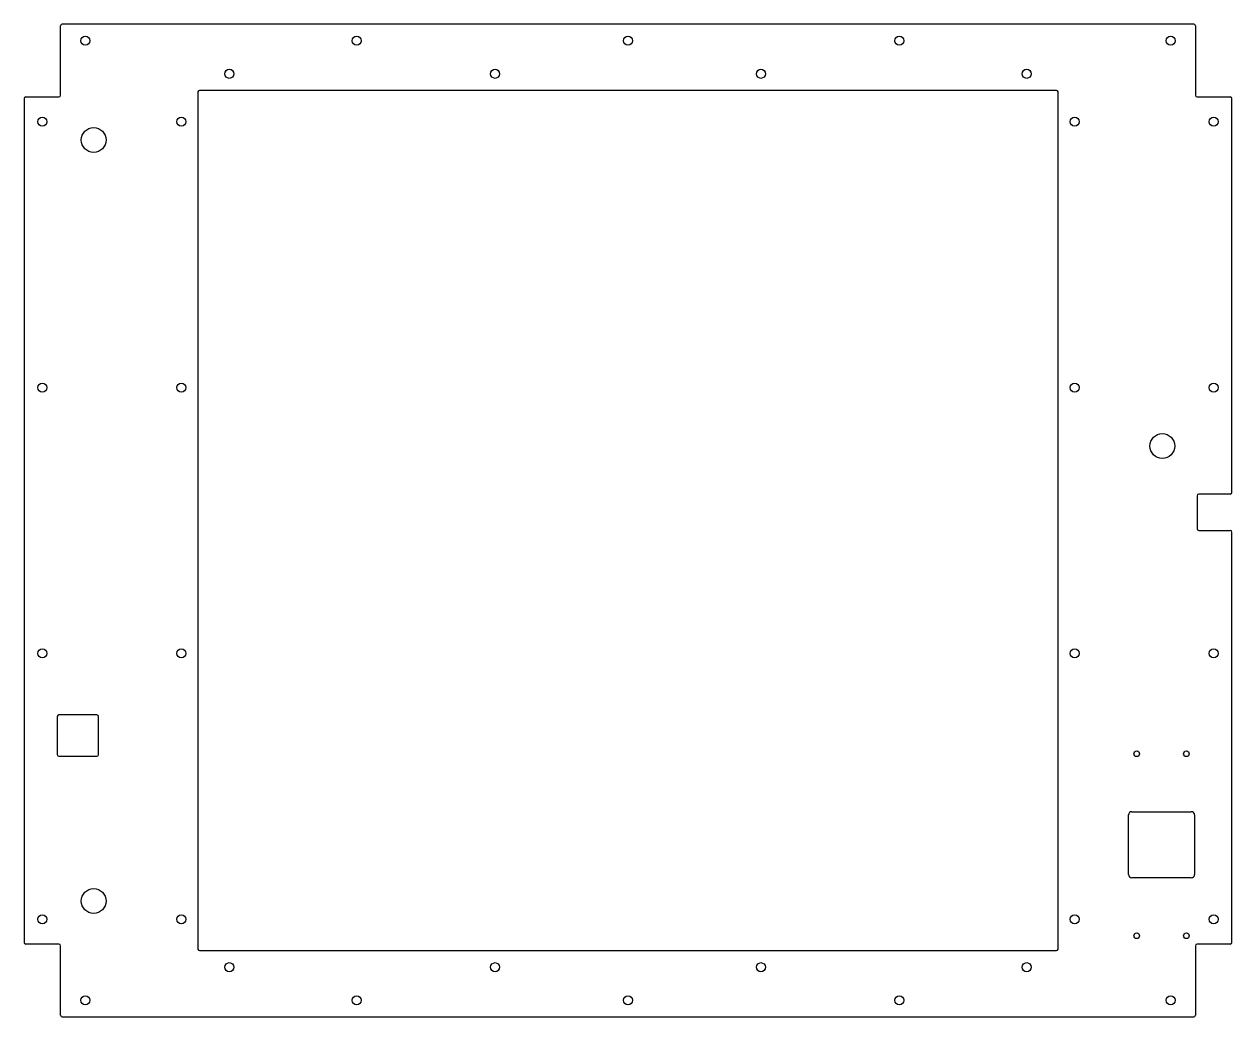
# Model space of a CAD drawing. Header units: millimetres. Extents: x -365 to 365, y -300 to 300.
import ezdxf

# ---------------------------------------------------------------- set-up
doc = ezdxf.new("R2010")
doc.units = ezdxf.units.MM

msp = doc.modelspace()

# ---------------------------------------------------------------- linework, layer by layer
at = {"color": 7, "linetype": 'Continuous', "lineweight": 25}
for p, q in [((342, 300), (-342, 300)), ((-343, 257), (-343, 299)), ((343, 299), (343, 257)), ((-364, 256), (-344, 256)), ((-260, 259), (-260, -259)), ((259, 260), (-259, 260)), ((260, -259), (260, 259)), ((344, 256), (364, 256)), ((-365, 255), (-365, -255)), ((365, 17), (365, 255)), ((344, 15), (344, -5)), ((364, 16), (345, 16)), ((345, -6), (364, -6)), ((365, -255), (365, -7)), ((-345, -118.5), (-345, -141.5)), ((-321, -117.5), (-344, -117.5)), ((-320, -141.5), (-320, -118.5)), ((-344, -142.5), (-321, -142.5)), ((302.5, -214), (302.5, -178)), ((304.5, -176), (340.5, -176)), ((342.5, -178), (342.5, -214)), ((340.5, -216), (304.5, -216)), ((-344, -256), (-364, -256)), ((-343, -299), (-343, -257)), ((-259, -260), (259, -260)), ((343, -257), (343, -299)), ((364, -256), (344, -256)), ((-342, -300), (342, -300))]:
    msp.add_line(p, q, dxfattribs=at)
for centre, radius in [((-328, 290), 2.75), ((-164, 290), 2.75), ((0, 290), 2.75), ((164, 290), 2.75), ((328, 290), 2.75), ((-241, 270), 2.75), ((-80.33, 270), 2.75), ((80.33, 270), 2.75), ((241, 270), 2.75), ((-354, 241), 2.75), ((-270, 241), 2.75), ((270, 241), 2.75), ((354, 241), 2.75), ((-323, 230), 7.5), ((-354, 80.33), 2.75), ((-270, 80.33), 2.75), ((270, 80.33), 2.75), ((354, 80.33), 2.75), ((323, 45), 7.5), ((-354, -80.33), 2.75), ((-270, -80.33), 2.75), ((270, -80.33), 2.75), ((354, -80.33), 2.75), ((307.5, -141), 1.7), ((337.5, -141), 1.7), ((-323, -230), 7.5), ((-354, -241), 2.75), ((-270, -241), 2.75), ((270, -241), 2.75), ((354, -241), 2.75), ((307.5, -251), 1.7), ((337.5, -251), 1.7), ((-241, -270), 2.75), ((-80.33, -270), 2.75), ((80.33, -270), 2.75), ((241, -270), 2.75), ((-328, -290), 2.75), ((-164, -290), 2.75), ((0, -290), 2.75), ((164, -290), 2.75), ((328, -290), 2.75)]:
    msp.add_circle(centre, radius, dxfattribs=at)
for centre, radius, start, end in [((-342, 299), 1, 90, 180), ((342, 299), 1, 0, 90), ((-364, 255), 1, 90, 180), ((-344, 257), 1, 270, 0), ((-259, 259), 1, 90, 180), ((259, 259), 1, 0, 90), ((344, 257), 1, 180, 270), ((364, 255), 1, 360, 90), ((345, 15), 1, 90, 180), ((364, 17), 1, 270, 360), ((345, -5), 1, 180, 270), ((364, -7), 1, 0, 90), ((-344, -118.5), 1, 90, 180), ((-321, -118.5), 1, 0, 90), ((-344, -141.5), 1, 180, 270), ((-321, -141.5), 1, 270, 360), ((304.5, -178), 2, 90, 180), ((340.5, -178), 2, 0, 90), ((304.5, -214), 2, 180, 270), ((340.5, -214), 2, 270, 0), ((-364, -255), 1, 180, 270), ((364, -255), 1, 270, 360), ((-344, -257), 1, 360, 90), ((-259, -259), 1, 180, 270), ((259, -259), 1, 270, 360), ((344, -257), 1, 90, 180), ((-342, -299), 1, 180, 270), ((342, -299), 1, 270, 360)]:
    msp.add_arc(centre, radius, start, end, dxfattribs=at)

doc.saveas('drawing.dxf')
